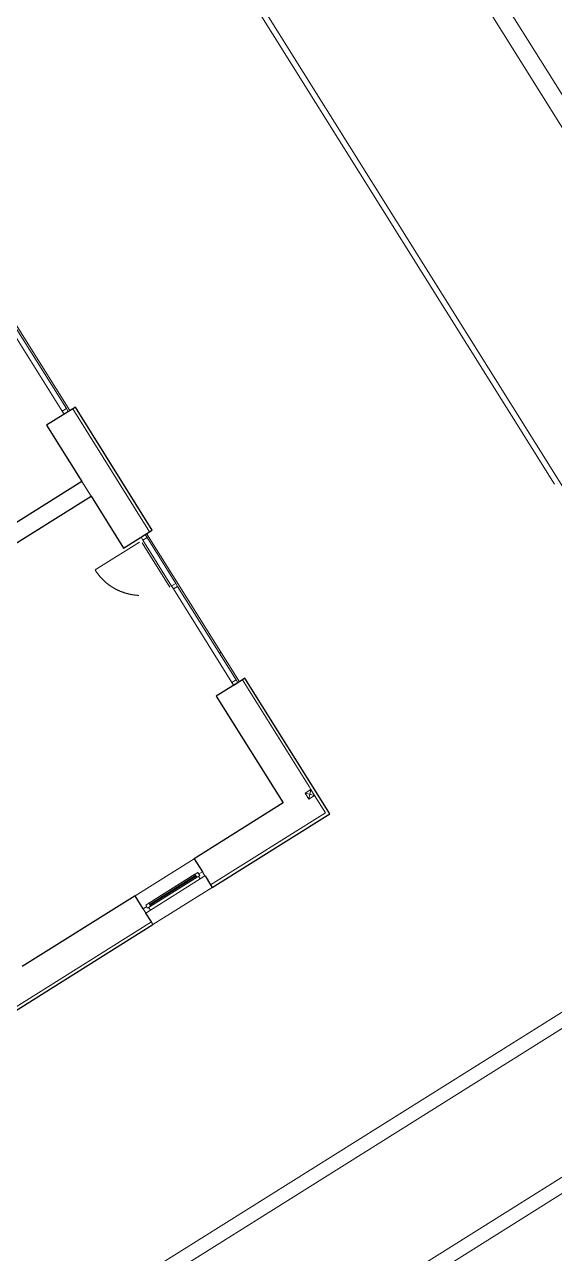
# Model space of a CAD drawing. Header units: millimetres. Extents: x 51291 to 245431, y -8645 to 72638.
# Drawn here: x 171597 to 179180, y 16685 to 34252 of the extents above; entities that cross this region are included whole.
import ezdxf

# ---------------------------------------------------------------- set-up
doc = ezdxf.new("R2010")
doc.units = ezdxf.units.MM
doc.linetypes.add('HA_Dash_2mm-S1mm', pattern=[1500, 750, -750])
for name, color, linetype, lineweight in [('A-DOOR-____-OTLN', 9, 'Continuous', 9), ('A-FLOR-____-OTLN', 9, 'Continuous', 9), ('A-GLAZ-____-MCUT', 9, 'Continuous', 5), ('A-GLAZ-____-OTLN', 9, 'Continuous', 5), ('A-GLAZ-CURT-MCUT', 9, 'Continuous', 5), ('A-GLAZ-CURT-OTLN', 9, 'Continuous', 5), ('A-GLAZ-CWMG-MCUT', 9, 'Continuous', 5), ('A-GLAZ-CWMG-OTLN', 9, 'Continuous', 5), ('A-WALL-____-MCUT', 9, 'Continuous', 25), ('A-WALL-____-OTLN', 9, 'Continuous', 9), ('I-WALL-____-MCUT', 9, 'Continuous', 25), ('M-HVAC-DUCT-OTLN', 9, 'Continuous', 9)]:
    doc.layers.add(name, color=color, linetype=linetype, lineweight=lineweight)

# ---------------------------------------------------------------- blocks, each defined once
blk = doc.blocks.new('HA_WD_SinglePanel - 1000x1500-1662820-schema rezu D_140_5400')
at = {"layer": 'A-GLAZ-____-MCUT'}
for p, q in [((-500, 70), (-500, 0)), ((-420, 70), (-500, 70)), ((-500, 0), (-440, 0)), ((-440, -25), (-440, 25)), ((-440, 25), (-390, 25)), ((-420, 25), (-420, 70)), ((-390, 25), (-390, -25)), ((390, 5), (-390, 5)), ((390, -25), (390, 25)), ((390, 25), (440, 25)), ((500, 70), (420, 70)), ((420, 70), (420, 25)), ((440, 25), (440, -25)), ((440, 0), (500, 0)), ((500, 0), (500, 70)), ((-390, -25), (-440, -25)), ((390, -5), (-390, -5)), ((440, -25), (390, -25))]:
    blk.add_line(p, q, dxfattribs=at)
at = {"layer": 'A-GLAZ-____-OTLN'}
for p, q in [((440, 25), (-440, 25)), ((-440, -25), (-440, 25)), ((420, 70), (-420, 70)), ((390, 25), (-390, 25)), ((440, 25), (440, -25)), ((-440, -25), (440, -25)), ((390, -25), (-390, -25))]:
    blk.add_line(p, q, dxfattribs=at)
blk = doc.blocks.new('Systémový panel - Sklo-1501127-schema rezu D_140_5400')
at = {"layer": 'A-GLAZ-CURT-MCUT'}
for p, q in [((787.5, 0), (-787.5, 0)), ((-787.5, 0), (-787.5, -70)), ((787.5, -70), (787.5, 0)), ((-787.5, -70), (787.5, -70))]:
    blk.add_line(p, q, dxfattribs=at)
blk = doc.blocks.new('Obdélníková příčel - 50x70mm EXT-1501129-schema rezu D_140_5400')
at = {"layer": 'A-GLAZ-CWMG-MCUT'}
for p, q in [((0, 70), (-50, 70)), ((-50, 70), (-50, 0)), ((0, 0), (0, 70)), ((-50, 0), (0, 0))]:
    blk.add_line(p, q, dxfattribs=at)
blk = doc.blocks.new('Obdélníková příčel - 50x70mm EXT-1501128-schema rezu D_140_5400')
at = {"layer": 'A-GLAZ-CWMG-MCUT'}
for p, q in [((-50, 70), (0, 70)), ((-50, 0), (-50, 70)), ((0, 70), (0, 0)), ((0, 0), (-50, 0))]:
    blk.add_line(p, q, dxfattribs=at)
blk = doc.blocks.new('ABMV_CW_Single_Swing_Generic - Ex_Glass_SKLOPNE-1536050-schema rezu D_140_5400')
at = {"layer": 'A-DOOR-____-OTLN', "linetype": 'HA_Dash_2mm-S1mm', "lineweight": 5}
for p in [(387.5, 805), (-387.5, 30)]:
    blk.add_line(p, (387.5, 30), dxfattribs=at)
blk.add_arc((387.5, 30), 775, 90, 180, dxfattribs=at)
blk = doc.blocks.new('Obdélníková příčel - 50x70mm EXT-1501125-schema rezu D_140_5400')
at = {"layer": 'A-GLAZ-CWMG-OTLN'}
for p, q in [((-15958, 37616), (-15547, 36959)), ((-15899, 37653), (-15488, 36996))]:
    blk.add_line(p, q, dxfattribs=at)
blk = doc.blocks.new('Obdélníková příčel - 50x70mm EXT-1501126-schema rezu D_140_5400')
at = {"layer": 'A-GLAZ-CWMG-MCUT'}
for p, q in [((-25, 70), (25, 70)), ((-25, 0), (-25, 70)), ((25, 70), (25, 0)), ((25, 0), (-25, 0))]:
    blk.add_line(p, q, dxfattribs=at)
blk = doc.blocks.new('185-01_OBJEKT C_Central_rvt-3-schema rezu D_140_5400')
at = {"layer": 'A-WALL-____-MCUT'}
for p, q in [((-10240, 28761), (-10613, 28527)), ((-10202, 28784), (-10240, 28761)), ((-9101, 27026), (-10202, 28784)), ((-10613, 28527), (-10109, 27722)), ((-9976, 27510), (-9512, 26768)), ((-9512, 26768), (-9139, 27002)), ((-9139, 27002), (-9101, 27026)), ((-7812, 24883), (-8185, 24650)), ((-7774, 24907), (-7812, 24883)), ((-6585, 23009), (-7774, 24907)), ((-8185, 24650), (-7229, 23124)), ((-7229, 23124), (-8501, 22328)), ((-8243, 21917), (-6561, 22971)), ((-6561, 22971), (-6585, 23009)), ((-8501, 22328), (-8384, 22142)), ((-8346, 22081), (-8267, 21955)), ((-9348, 21797), (-10963, 20786)), ((-9231, 21611), (-9348, 21797)), ((-8267, 21955), (-8243, 21917)), ((-9114, 21424), (-9194, 21551)), ((-12862, 19024), (-9091, 21386)), ((-9091, 21386), (-9114, 21424))]:
    blk.add_line(p, q, dxfattribs=at)
at = {"layer": 'A-WALL-____-MCUT', "lineweight": 9}
for p, q in [((-10240, 28761), (-9139, 27002)), ((-9139, 27002), (-10240, 28761)), ((-9976, 27510), (-10109, 27722)), ((-6856, 23358), (-7812, 24883)), ((-7812, 24883), (-6856, 23358)), ((-6830, 23315), (-6856, 23358)), ((-6856, 23358), (-6830, 23315)), ((-6623, 22985), (-6777, 23231)), ((-6777, 23231), (-6623, 22985)), ((-8267, 21955), (-6623, 22985)), ((-6623, 22985), (-8267, 21955)), ((-12886, 19062), (-9114, 21424)), ((-9114, 21424), (-12886, 19062))]:
    blk.add_line(p, q, dxfattribs=at)
at = {"layer": 'A-WALL-____-OTLN'}
for p, q in [((-9348, 21797), (-8501, 22328)), ((-8243, 21917), (-9091, 21386))]:
    blk.add_line(p, q, dxfattribs=at)
at = {"layer": 'I-WALL-____-MCUT'}
for p, q in [((-10109, 27722), (-13253, 25752)), ((-13710, 25172), (-9976, 27510))]:
    blk.add_line(p, q, dxfattribs=at)
at = {"layer": 'M-HVAC-DUCT-OTLN', "lineweight": 5}
for p, q in [((-6914, 23263), (-6830, 23316)), ((-6777, 23231), (-6914, 23263)), ((-6861, 23178), (-6914, 23263)), ((-6861, 23178), (-6830, 23316)), ((-6777, 23231), (-6861, 23178)), ((-6830, 23316), (-6777, 23231))]:
    blk.add_line(p, q, dxfattribs=at)
at = {"layer": 'A-DOOR-____-OTLN', "color": 250, "lineweight": 9, "rotation": 122.0612494774548}
blk.add_blockref('ABMV_CW_Single_Swing_Generic - Ex_Glass_SKLOPNE-1536050-schema rezu D_140_5400', (-9030, 26554), dxfattribs=at)
at = {"layer": 'A-GLAZ-____-OTLN', "color": 250, "lineweight": 9, "rotation": 212.0612494774558}
blk.add_blockref('HA_WD_SinglePanel - 1000x1500-1662820-schema rezu D_140_5400', (-8808, 21876), dxfattribs=at)
at = {"layer": 'A-GLAZ-CURT-OTLN', "color": 250, "lineweight": 9, "rotation": 122.0612494774548}
for p in [(-10808, 29393), (-8379, 25516)]:
    blk.add_blockref('Systémový panel - Sklo-1501127-schema rezu D_140_5400', p, dxfattribs=at)
at = {"layer": 'A-GLAZ-CWMG-OTLN', "color": 250, "lineweight": 9, "rotation": 302.0612494774548}
for p in [(-10363, 28684), (-7935, 24806)]:
    blk.add_blockref('Obdélníková příčel - 50x70mm EXT-1501129-schema rezu D_140_5400', p, dxfattribs=at)
at = {"layer": 'A-GLAZ-CWMG-OTLN', "color": 250, "lineweight": 9, "extrusion": (0, 0, -1), "rotation": 57.93875052254523}
for name, p in [('Obdélníková příčel - 50x70mm EXT-1501128-schema rezu D_140_5400', (9262, 26925)), ('Obdélníková příčel - 50x70mm EXT-1501126-schema rezu D_140_5400', (8811, 26205))]:
    blk.add_blockref(name, p, dxfattribs=at)
at = {"layer": 'A-GLAZ-CWMG-OTLN', "color": 250, "lineweight": 9}
blk.add_blockref('Obdélníková příčel - 50x70mm EXT-1501125-schema rezu D_140_5400', (6723, -10733), dxfattribs=at)

msp = doc.modelspace()

# ---------------------------------------------------------------- linework, layer by layer
at = {"layer": 'A-FLOR-____-OTLN'}
for p, q in [((179180.1, 27680), (168656.5, 44481.4)), ((170915.5, 30852.7), (172242.6, 28734)), ((173344, 26975.5), (174671.1, 24856.7)), ((174384.9, 25266.5), (174406.1, 25279.8))]:
    msp.add_line(p, q, dxfattribs=at)
at = {"layer": 'A-WALL-____-OTLN'}
for p, q in [((182579.9, 27527), (171418.4, 45346.7)), ((171630.3, 45479.4), (182811, 27629)), ((168767.1, 44455.5), (180153.2, 26277.2)), ((167968, 13046.4), (182392.1, 22081.1)), ((182498.2, 21911.6), (168074.1, 12876.9)), ((169029.6, 11351.5), (183665.6, 20518.8)), ((183559.9, 20216.6), (171775.7, 12835.5))]:
    msp.add_line(p, q, dxfattribs=at)

# ---------------------------------------------------------------- block references
at = {"lineweight": 5}
msp.add_blockref('185-01_OBJEKT C_Central_rvt-3-schema rezu D_140_5400', (182525.4, 0), dxfattribs=at)

doc.saveas('drawing.dxf')
